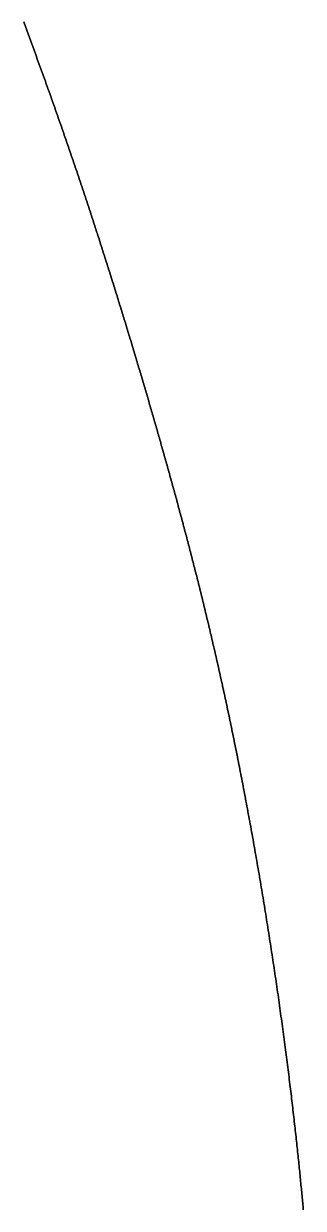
# Model space of a CAD drawing. Header units: inches. Extents: x 130170 to 284068, y 377793 to 804530.
# Drawn here: x 260211 to 260223.4, y 744769.1 to 744821.7 of the extents above; entities that cross this region are included whole.
import ezdxf

# ---------------------------------------------------------------- set-up
doc = ezdxf.new("R2010")
doc.units = ezdxf.units.IN
doc.header["$MEASUREMENT"] = 0
doc.layers.add('muni_il', color=7, linetype='Continuous')

msp = doc.modelspace()

# ---------------------------------------------------------------- linework, layer by layer
at = {"layer": 'muni_il'}
for points in [[(260223.439, 744769.049), (260223.432, 744769.124), (260223.425, 744769.199), (260223.418, 744769.275), (260223.411, 744769.351), (260223.404, 744769.428), (260223.396, 744769.505), (260223.389, 744769.583), (260223.382, 744769.662), (260223.374, 744769.741), (260223.367, 744769.821), (260223.359, 744769.901), (260223.351, 744769.982), (260223.343, 744770.063), (260223.335, 744770.145), (260223.327, 744770.228), (260223.319, 744770.311), (260223.311, 744770.395), (260223.302, 744770.479), (260223.294, 744770.563), (260223.285, 744770.649), (260223.277, 744770.735), (260223.268, 744770.821), (260223.259, 744770.908), (260223.25, 744770.996), (260223.241, 744771.084), (260223.232, 744771.172), (260223.223, 744771.262), (260223.213, 744771.351), (260223.204, 744771.442), (260223.194, 744771.533), (260223.185, 744771.624), (260223.175, 744771.716), (260223.165, 744771.809), (260223.155, 744771.902), (260223.145, 744771.996), (260223.135, 744772.09), (260223.124, 744772.185), (260223.114, 744772.28), (260223.103, 744772.376), (260223.093, 744772.472), (260223.082, 744772.569), (260223.071, 744772.666), (260223.06, 744772.764), (260223.049, 744772.863), (260223.038, 744772.962), (260223.026, 744773.061), (260223.015, 744773.161), (260223.003, 744773.262), (260222.992, 744773.363), (260222.98, 744773.464), (260222.968, 744773.566), (260222.956, 744773.669), (260222.944, 744773.772), (260222.932, 744773.875), (260222.919, 744773.979), (260222.907, 744774.084), (260222.894, 744774.189), (260222.882, 744774.294), (260222.869, 744774.4), (260222.856, 744774.506), (260222.843, 744774.613), (260222.83, 744774.72), (260222.816, 744774.828), (260222.803, 744774.936), (260222.789, 744775.044), (260222.776, 744775.153), (260222.762, 744775.262), (260222.748, 744775.372), (260222.734, 744775.482), (260222.72, 744775.593), (260222.706, 744775.703), (260222.691, 744775.815), (260222.677, 744775.926), (260222.662, 744776.038), (260222.648, 744776.151), (260222.633, 744776.263), (260222.618, 744776.376), (260222.603, 744776.489), (260222.588, 744776.603), (260222.573, 744776.717), (260222.557, 744776.831), (260222.542, 744776.946), (260222.526, 744777.061), (260222.511, 744777.176), (260222.495, 744777.292), (260222.479, 744777.407), (260222.463, 744777.523), (260222.447, 744777.64), (260222.431, 744777.756), (260222.414, 744777.873), (260222.398, 744777.99), (260222.382, 744778.107), (260222.365, 744778.225), (260222.348, 744778.342), (260222.331, 744778.46), (260222.315, 744778.578), (260222.298, 744778.696), (260222.28, 744778.815), (260222.263, 744778.933), (260222.246, 744779.052), (260222.229, 744779.171), (260222.211, 744779.29), (260222.194, 744779.409), (260222.176, 744779.529), (260222.158, 744779.648), (260222.14, 744779.768), (260222.122, 744779.887), (260222.104, 744780.007), (260222.086, 744780.127), (260222.068, 744780.247), (260222.05, 744780.366), (260222.031, 744780.487), (260222.013, 744780.606), (260221.995, 744780.727), (260221.976, 744780.847), (260221.957, 744780.967), (260221.939, 744781.087), (260221.92, 744781.207), (260221.901, 744781.328), (260221.882, 744781.448), (260221.863, 744781.568), (260221.844, 744781.688), (260221.825, 744781.808), (260221.805, 744781.928), (260221.786, 744782.048), (260221.767, 744782.168), (260221.747, 744782.288), (260221.728, 744782.408), (260221.708, 744782.528), (260221.689, 744782.648), (260221.669, 744782.767), (260221.649, 744782.887), (260221.63, 744783.006), (260221.61, 744783.125), (260221.59, 744783.244), (260221.57, 744783.364), (260221.55, 744783.482), (260221.53, 744783.601), (260221.51, 744783.72), (260221.49, 744783.838), (260221.47, 744783.956), (260221.449, 744784.075), (260221.429, 744784.193), (260221.409, 744784.31), (260221.388, 744784.428), (260221.368, 744784.545), (260221.348, 744784.662), (260221.327, 744784.779), (260221.307, 744784.896), (260221.286, 744785.013), (260221.266, 744785.129), (260221.245, 744785.245), (260221.224, 744785.361), (260221.204, 744785.476), (260221.183, 744785.592), (260221.162, 744785.707), (260221.142, 744785.822), (260221.121, 744785.936), (260221.1, 744786.05), (260221.079, 744786.165), (260221.059, 744786.278), (260221.038, 744786.392), (260221.017, 744786.505), (260220.996, 744786.618), (260220.975, 744786.73), (260220.954, 744786.843), (260220.933, 744786.955), (260220.912, 744787.067), (260220.891, 744787.178), (260220.87, 744787.289), (260220.85, 744787.4), (260220.829, 744787.51), (260220.808, 744787.62), (260220.787, 744787.73), (260220.766, 744787.839), (260220.745, 744787.949), (260220.724, 744788.057), (260220.703, 744788.166), (260220.682, 744788.274), (260220.661, 744788.382), (260220.64, 744788.489), (260220.619, 744788.596), (260220.598, 744788.703), (260220.577, 744788.809), (260220.556, 744788.915), (260220.535, 744789.021), (260220.514, 744789.126), (260220.493, 744789.231), (260220.472, 744789.336), (260220.451, 744789.44), (260220.43, 744789.544), (260220.409, 744789.647), (260220.388, 744789.75), (260220.367, 744789.853), (260220.346, 744789.955), (260220.325, 744790.057), (260220.304, 744790.159), (260220.284, 744790.26), (260220.263, 744790.361), (260220.242, 744790.462), (260220.221, 744790.562), (260220.2, 744790.662), (260220.179, 744790.761), (260220.159, 744790.861), (260220.138, 744790.959), (260220.117, 744791.058), (260220.096, 744791.156), (260220.075, 744791.253), (260220.055, 744791.351), (260220.034, 744791.447), (260220.013, 744791.544), (260219.993, 744791.64), (260219.972, 744791.736), (260219.951, 744791.831), (260219.931, 744791.927), (260219.91, 744792.021), (260219.889, 744792.116), (260219.869, 744792.21), (260219.848, 744792.304), (260219.828, 744792.397), (260219.807, 744792.49), (260219.787, 744792.583), (260219.766, 744792.675), (260219.746, 744792.767), (260219.725, 744792.859), (260219.705, 744792.95), (260219.685, 744793.041), (260219.664, 744793.132), (260219.644, 744793.222), (260219.623, 744793.312), (260219.603, 744793.402), (260219.583, 744793.491), (260219.562, 744793.58), (260219.542, 744793.669), (260219.522, 744793.758), (260219.502, 744793.846), (260219.481, 744793.934), (260219.461, 744794.021), (260219.441, 744794.108), (260219.421, 744794.195), (260219.401, 744794.282), (260219.38, 744794.368), (260219.36, 744794.454), (260219.34, 744794.54), (260219.32, 744794.626), (260219.3, 744794.711), (260219.28, 744794.796), (260219.26, 744794.881), (260219.24, 744794.965), (260219.22, 744795.049), (260219.2, 744795.133), (260219.179, 744795.217), (260219.16, 744795.3), (260219.139, 744795.384), (260219.12, 744795.466), (260219.1, 744795.549), (260219.08, 744795.632), (260219.06, 744795.714), (260219.04, 744795.796), (260219.02, 744795.878), (260219, 744795.959), (260218.98, 744796.041), (260218.96, 744796.122), (260218.94, 744796.203), (260218.92, 744796.283), (260218.9, 744796.364), (260218.88, 744796.444), (260218.861, 744796.524), (260218.841, 744796.604), (260218.821, 744796.684), (260218.801, 744796.764), (260218.781, 744796.843), (260218.761, 744796.922), (260218.741, 744797.001), (260218.721, 744797.08), (260218.702, 744797.159), (260218.682, 744797.238), (260218.662, 744797.316), (260218.642, 744797.394), (260218.622, 744797.473), (260218.602, 744797.55), (260218.582, 744797.628), (260218.562, 744797.706), (260218.542, 744797.784), (260218.523, 744797.861), (260218.503, 744797.938), (260218.483, 744798.016), (260218.463, 744798.093), (260218.443, 744798.17), (260218.423, 744798.246), (260218.403, 744798.323), (260218.383, 744798.4), (260218.363, 744798.476), (260218.343, 744798.553), (260218.323, 744798.629), (260218.303, 744798.705), (260218.283, 744798.782), (260218.263, 744798.858), (260218.243, 744798.934), (260218.223, 744799.01), (260218.203, 744799.085), (260218.183, 744799.161), (260218.163, 744799.237), (260218.143, 744799.312), (260218.123, 744799.388), (260218.103, 744799.464), (260218.082, 744799.539), (260218.062, 744799.614), (260218.042, 744799.69), (260218.022, 744799.765), (260218.002, 744799.84), (260217.982, 744799.915), (260217.961, 744799.991), (260217.941, 744800.066), (260217.921, 744800.141), (260217.901, 744800.216), (260217.88, 744800.291), (260217.86, 744800.366), (260217.839, 744800.441), (260217.819, 744800.515), (260217.799, 744800.59), (260217.778, 744800.665), (260217.758, 744800.74), (260217.737, 744800.815), (260217.717, 744800.89), (260217.696, 744800.964), (260217.676, 744801.039), (260217.655, 744801.114), (260217.635, 744801.189), (260217.614, 744801.263), (260217.593, 744801.338), (260217.573, 744801.413), (260217.552, 744801.488), (260217.531, 744801.562), (260217.51, 744801.637), (260217.49, 744801.712), (260217.469, 744801.787), (260217.448, 744801.861), (260217.427, 744801.936), (260217.406, 744802.011), (260217.385, 744802.085), (260217.364, 744802.16), (260217.343, 744802.235), (260217.322, 744802.31), (260217.301, 744802.384), (260217.28, 744802.459), (260217.259, 744802.534), (260217.238, 744802.609), (260217.217, 744802.684), (260217.196, 744802.758), (260217.175, 744802.833), (260217.153, 744802.908), (260217.132, 744802.983), (260217.111, 744803.058), (260217.09, 744803.133), (260217.068, 744803.208), (260217.047, 744803.282), (260217.026, 744803.357), (260217.004, 744803.432), (260216.983, 744803.507), (260216.961, 744803.582), (260216.94, 744803.657), (260216.918, 744803.732), (260216.897, 744803.807), (260216.875, 744803.882), (260216.853, 744803.957), (260216.832, 744804.032), (260216.81, 744804.107), (260216.788, 744804.183), (260216.767, 744804.258), (260216.745, 744804.333), (260216.723, 744804.408), (260216.701, 744804.483), (260216.679, 744804.558), (260216.658, 744804.634), (260216.636, 744804.709), (260216.614, 744804.784), (260216.592, 744804.859), (260216.57, 744804.934), (260216.548, 744805.01), (260216.526, 744805.085), (260216.504, 744805.16), (260216.482, 744805.236), (260216.46, 744805.311), (260216.438, 744805.386), (260216.415, 744805.461), (260216.393, 744805.537), (260216.371, 744805.612), (260216.349, 744805.687), (260216.327, 744805.763), (260216.304, 744805.838), (260216.282, 744805.913), (260216.26, 744805.989), (260216.237, 744806.064), (260216.215, 744806.139), (260216.193, 744806.215), (260216.17, 744806.29), (260216.148, 744806.366), (260216.125, 744806.441), (260216.103, 744806.516), (260216.08, 744806.592), (260216.058, 744806.667), (260216.035, 744806.742), (260216.013, 744806.818), (260215.99, 744806.893), (260215.968, 744806.968), (260215.945, 744807.044), (260215.922, 744807.119), (260215.9, 744807.194), (260215.877, 744807.27), (260215.854, 744807.345), (260215.831, 744807.42), (260215.809, 744807.496), (260215.786, 744807.571), (260215.763, 744807.646), (260215.74, 744807.721), (260215.718, 744807.797), (260215.695, 744807.872), (260215.672, 744807.947), (260215.649, 744808.022), (260215.626, 744808.097), (260215.603, 744808.172), (260215.58, 744808.248), (260215.557, 744808.323), (260215.534, 744808.398), (260215.511, 744808.473), (260215.488, 744808.548), (260215.465, 744808.623), (260215.442, 744808.698), (260215.419, 744808.773), (260215.396, 744808.848), (260215.373, 744808.923), (260215.35, 744808.998), (260215.327, 744809.073), (260215.304, 744809.148), (260215.281, 744809.223), (260215.257, 744809.298), (260215.234, 744809.372), (260215.211, 744809.447), (260215.188, 744809.522), (260215.165, 744809.597), (260215.141, 744809.671), (260215.118, 744809.746), (260215.095, 744809.821), (260215.071, 744809.895), (260215.048, 744809.97), (260215.025, 744810.045), (260215.002, 744810.119), (260214.978, 744810.194), (260214.955, 744810.268), (260214.931, 744810.343), (260214.908, 744810.417), (260214.885, 744810.492), (260214.861, 744810.566), (260214.838, 744810.641), (260214.814, 744810.715), (260214.791, 744810.789), (260214.767, 744810.864), (260214.744, 744810.938), (260214.72, 744811.012), (260214.697, 744811.087), (260214.673, 744811.161), (260214.649, 744811.235), (260214.626, 744811.309), (260214.602, 744811.384), (260214.578, 744811.458), (260214.555, 744811.532), (260214.531, 744811.606), (260214.507, 744811.68), (260214.484, 744811.754), (260214.46, 744811.828), (260214.436, 744811.902), (260214.412, 744811.976), (260214.388, 744812.051), (260214.364, 744812.125), (260214.34, 744812.199), (260214.317, 744812.273), (260214.293, 744812.347), (260214.269, 744812.42), (260214.245, 744812.495), (260214.221, 744812.568), (260214.197, 744812.642), (260214.173, 744812.716), (260214.149, 744812.79), (260214.125, 744812.864), (260214.1, 744812.938), (260214.076, 744813.012), (260214.052, 744813.086), (260214.028, 744813.16), (260214.004, 744813.234), (260213.979, 744813.308), (260213.955, 744813.382), (260213.931, 744813.456), (260213.906, 744813.53), (260213.882, 744813.604), (260213.858, 744813.678), (260213.833, 744813.752), (260213.809, 744813.826), (260213.784, 744813.9), (260213.76, 744813.974), (260213.735, 744814.048), (260213.71, 744814.122), (260213.686, 744814.196), (260213.661, 744814.27), (260213.636, 744814.344), (260213.611, 744814.419), (260213.587, 744814.493), (260213.562, 744814.567), (260213.537, 744814.641), (260213.512, 744814.716), (260213.487, 744814.79), (260213.462, 744814.864), (260213.437, 744814.939), (260213.412, 744815.013), (260213.387, 744815.087), (260213.362, 744815.162), (260213.337, 744815.236), (260213.311, 744815.311), (260213.286, 744815.386), (260213.261, 744815.46), (260213.235, 744815.535), (260213.21, 744815.61), (260213.184, 744815.684), (260213.159, 744815.759), (260213.133, 744815.834), (260213.108, 744815.909), (260213.082, 744815.984), (260213.056, 744816.059), (260213.031, 744816.134), (260213.005, 744816.209), (260212.979, 744816.285), (260212.953, 744816.36), (260212.927, 744816.435), (260212.901, 744816.511), (260212.875, 744816.586), (260212.849, 744816.662), (260212.822, 744816.737), (260212.796, 744816.813), (260212.77, 744816.889), (260212.744, 744816.965), (260212.717, 744817.04), (260212.691, 744817.116), (260212.664, 744817.192), (260212.638, 744817.269), (260212.611, 744817.345), (260212.584, 744817.421), (260212.557, 744817.497), (260212.531, 744817.574), (260212.504, 744817.65), (260212.477, 744817.727), (260212.45, 744817.804), (260212.423, 744817.88), (260212.396, 744817.957), (260212.368, 744818.034), (260212.341, 744818.111), (260212.314, 744818.188), (260212.287, 744818.265), (260212.259, 744818.343), (260212.232, 744818.42), (260212.204, 744818.497), (260212.176, 744818.575), (260212.149, 744818.653), (260212.121, 744818.73), (260212.093, 744818.808), (260212.065, 744818.886), (260212.037, 744818.964), (260212.009, 744819.042), (260211.981, 744819.121), (260211.953, 744819.199), (260211.925, 744819.277), (260211.897, 744819.356), (260211.868, 744819.434), (260211.84, 744819.513), (260211.811, 744819.592), (260211.783, 744819.671), (260211.754, 744819.75), (260211.726, 744819.829), (260211.697, 744819.908), (260211.668, 744819.987), (260211.639, 744820.067), (260211.61, 744820.146), (260211.581, 744820.226), (260211.552, 744820.305), (260211.523, 744820.385), (260211.494, 744820.465), (260211.465, 744820.545), (260211.435, 744820.625), (260211.406, 744820.705), (260211.376, 744820.785), (260211.347, 744820.866), (260211.317, 744820.946), (260211.288, 744821.027), (260211.258, 744821.107), (260211.228, 744821.188), (260211.198, 744821.269), (260211.169, 744821.35), (260211.139, 744821.43), (260211.109, 744821.511), (260211.078, 744821.593), (260211.048, 744821.674), (260211.018, 744821.755)], [(260211.018, 744821.755), (260211.048, 744821.674), (260211.078, 744821.593), (260211.109, 744821.511), (260211.139, 744821.43), (260211.169, 744821.35), (260211.198, 744821.269), (260211.228, 744821.188), (260211.258, 744821.107), (260211.288, 744821.027), (260211.317, 744820.946), (260211.347, 744820.866), (260211.376, 744820.785), (260211.406, 744820.705), (260211.435, 744820.625), (260211.465, 744820.545), (260211.494, 744820.465), (260211.523, 744820.385), (260211.552, 744820.305), (260211.581, 744820.226), (260211.61, 744820.146), (260211.639, 744820.067), (260211.668, 744819.987), (260211.697, 744819.908), (260211.726, 744819.829), (260211.754, 744819.75), (260211.783, 744819.671), (260211.811, 744819.592), (260211.84, 744819.513), (260211.868, 744819.434), (260211.897, 744819.356), (260211.925, 744819.277), (260211.953, 744819.199), (260211.981, 744819.121), (260212.009, 744819.042), (260212.037, 744818.964), (260212.065, 744818.886), (260212.093, 744818.808), (260212.121, 744818.73), (260212.149, 744818.653), (260212.176, 744818.575), (260212.204, 744818.497), (260212.232, 744818.42), (260212.259, 744818.343), (260212.287, 744818.265), (260212.314, 744818.188), (260212.341, 744818.111), (260212.368, 744818.034), (260212.396, 744817.957), (260212.423, 744817.88), (260212.45, 744817.804), (260212.477, 744817.727), (260212.504, 744817.65), (260212.531, 744817.574), (260212.557, 744817.497), (260212.584, 744817.421), (260212.611, 744817.345), (260212.638, 744817.269), (260212.664, 744817.192), (260212.691, 744817.116), (260212.717, 744817.04), (260212.744, 744816.965), (260212.77, 744816.889), (260212.796, 744816.813), (260212.822, 744816.737), (260212.849, 744816.662), (260212.875, 744816.586), (260212.901, 744816.511), (260212.927, 744816.435), (260212.953, 744816.36), (260212.979, 744816.285), (260213.005, 744816.209), (260213.031, 744816.134), (260213.056, 744816.059), (260213.082, 744815.984), (260213.108, 744815.909), (260213.133, 744815.834), (260213.159, 744815.759), (260213.184, 744815.684), (260213.21, 744815.61), (260213.235, 744815.535), (260213.261, 744815.46), (260213.286, 744815.386), (260213.311, 744815.311), (260213.337, 744815.236), (260213.362, 744815.162), (260213.387, 744815.087), (260213.412, 744815.013), (260213.437, 744814.939), (260213.462, 744814.864), (260213.487, 744814.79), (260213.512, 744814.716), (260213.537, 744814.641), (260213.562, 744814.567), (260213.587, 744814.493), (260213.611, 744814.419), (260213.636, 744814.344), (260213.661, 744814.27), (260213.686, 744814.196), (260213.71, 744814.122), (260213.735, 744814.048), (260213.76, 744813.974), (260213.784, 744813.9), (260213.809, 744813.826), (260213.833, 744813.752), (260213.858, 744813.678), (260213.882, 744813.604), (260213.906, 744813.53), (260213.931, 744813.456), (260213.955, 744813.382), (260213.979, 744813.308), (260214.004, 744813.234), (260214.028, 744813.16), (260214.052, 744813.086), (260214.076, 744813.012), (260214.1, 744812.938), (260214.125, 744812.864), (260214.149, 744812.79), (260214.173, 744812.716), (260214.197, 744812.642), (260214.221, 744812.568), (260214.245, 744812.495), (260214.269, 744812.42), (260214.293, 744812.347), (260214.317, 744812.273), (260214.34, 744812.199), (260214.364, 744812.125), (260214.388, 744812.051), (260214.412, 744811.976), (260214.436, 744811.902), (260214.46, 744811.828), (260214.484, 744811.754), (260214.507, 744811.68), (260214.531, 744811.606), (260214.555, 744811.532), (260214.578, 744811.458), (260214.602, 744811.384), (260214.626, 744811.309), (260214.649, 744811.235), (260214.673, 744811.161), (260214.697, 744811.087), (260214.72, 744811.012), (260214.744, 744810.938), (260214.767, 744810.864), (260214.791, 744810.789), (260214.814, 744810.715), (260214.838, 744810.641), (260214.861, 744810.566), (260214.885, 744810.492), (260214.908, 744810.417), (260214.931, 744810.343), (260214.955, 744810.268), (260214.978, 744810.194), (260215.002, 744810.119), (260215.025, 744810.045), (260215.048, 744809.97), (260215.071, 744809.895), (260215.095, 744809.821), (260215.118, 744809.746), (260215.141, 744809.671), (260215.165, 744809.597), (260215.188, 744809.522), (260215.211, 744809.447), (260215.234, 744809.372), (260215.257, 744809.298), (260215.281, 744809.223), (260215.304, 744809.148), (260215.327, 744809.073), (260215.35, 744808.998), (260215.373, 744808.923), (260215.396, 744808.848), (260215.419, 744808.773), (260215.442, 744808.698), (260215.465, 744808.623), (260215.488, 744808.548), (260215.511, 744808.473), (260215.534, 744808.398), (260215.557, 744808.323), (260215.58, 744808.248), (260215.603, 744808.172), (260215.626, 744808.097), (260215.649, 744808.022), (260215.672, 744807.947), (260215.695, 744807.872), (260215.718, 744807.797), (260215.74, 744807.721), (260215.763, 744807.646), (260215.786, 744807.571), (260215.809, 744807.496), (260215.831, 744807.42), (260215.854, 744807.345), (260215.877, 744807.27), (260215.9, 744807.194), (260215.922, 744807.119), (260215.945, 744807.044), (260215.968, 744806.968), (260215.99, 744806.893), (260216.013, 744806.818), (260216.035, 744806.742), (260216.058, 744806.667), (260216.08, 744806.592), (260216.103, 744806.516), (260216.125, 744806.441), (260216.148, 744806.366), (260216.17, 744806.29), (260216.193, 744806.215), (260216.215, 744806.139), (260216.237, 744806.064), (260216.26, 744805.989), (260216.282, 744805.913), (260216.304, 744805.838), (260216.327, 744805.763), (260216.349, 744805.687), (260216.371, 744805.612), (260216.393, 744805.537), (260216.415, 744805.461), (260216.438, 744805.386), (260216.46, 744805.311), (260216.482, 744805.236), (260216.504, 744805.16), (260216.526, 744805.085), (260216.548, 744805.01), (260216.57, 744804.934), (260216.592, 744804.859), (260216.614, 744804.784), (260216.636, 744804.709), (260216.658, 744804.634), (260216.679, 744804.558), (260216.701, 744804.483), (260216.723, 744804.408), (260216.745, 744804.333), (260216.767, 744804.258), (260216.788, 744804.183), (260216.81, 744804.107), (260216.832, 744804.032), (260216.853, 744803.957), (260216.875, 744803.882), (260216.897, 744803.807), (260216.918, 744803.732), (260216.94, 744803.657), (260216.961, 744803.582), (260216.983, 744803.507), (260217.004, 744803.432), (260217.026, 744803.357), (260217.047, 744803.282), (260217.068, 744803.208), (260217.09, 744803.133), (260217.111, 744803.058), (260217.132, 744802.983), (260217.153, 744802.908), (260217.175, 744802.833), (260217.196, 744802.758), (260217.217, 744802.684), (260217.238, 744802.609), (260217.259, 744802.534), (260217.28, 744802.459), (260217.301, 744802.384), (260217.322, 744802.31), (260217.343, 744802.235), (260217.364, 744802.16), (260217.385, 744802.085), (260217.406, 744802.011), (260217.427, 744801.936), (260217.448, 744801.861), (260217.469, 744801.787), (260217.49, 744801.712), (260217.51, 744801.637), (260217.531, 744801.562), (260217.552, 744801.488), (260217.573, 744801.413), (260217.593, 744801.338), (260217.614, 744801.263), (260217.635, 744801.189), (260217.655, 744801.114), (260217.676, 744801.039), (260217.696, 744800.964), (260217.717, 744800.89), (260217.737, 744800.815), (260217.758, 744800.74), (260217.778, 744800.665), (260217.799, 744800.59), (260217.819, 744800.515), (260217.839, 744800.441), (260217.86, 744800.366), (260217.88, 744800.291), (260217.901, 744800.216), (260217.921, 744800.141), (260217.941, 744800.066), (260217.961, 744799.991), (260217.982, 744799.915), (260218.002, 744799.84), (260218.022, 744799.765), (260218.042, 744799.69), (260218.062, 744799.614), (260218.082, 744799.539), (260218.103, 744799.464), (260218.123, 744799.388), (260218.143, 744799.312), (260218.163, 744799.237), (260218.183, 744799.161), (260218.203, 744799.085), (260218.223, 744799.01), (260218.243, 744798.934), (260218.263, 744798.858), (260218.283, 744798.782), (260218.303, 744798.705), (260218.323, 744798.629), (260218.343, 744798.553), (260218.363, 744798.476), (260218.383, 744798.4), (260218.403, 744798.323), (260218.423, 744798.246), (260218.443, 744798.17), (260218.463, 744798.093), (260218.483, 744798.016), (260218.503, 744797.938), (260218.523, 744797.861), (260218.542, 744797.784), (260218.562, 744797.706), (260218.582, 744797.628), (260218.602, 744797.55), (260218.622, 744797.473), (260218.642, 744797.394), (260218.662, 744797.316), (260218.682, 744797.238), (260218.702, 744797.159), (260218.721, 744797.08), (260218.741, 744797.001), (260218.761, 744796.922), (260218.781, 744796.843), (260218.801, 744796.764), (260218.821, 744796.684), (260218.841, 744796.604), (260218.861, 744796.524), (260218.88, 744796.444), (260218.9, 744796.364), (260218.92, 744796.283), (260218.94, 744796.203), (260218.96, 744796.122), (260218.98, 744796.041), (260219, 744795.959), (260219.02, 744795.878), (260219.04, 744795.796), (260219.06, 744795.714), (260219.08, 744795.632), (260219.1, 744795.549), (260219.12, 744795.466), (260219.139, 744795.384), (260219.16, 744795.3), (260219.179, 744795.217), (260219.2, 744795.133), (260219.22, 744795.049), (260219.24, 744794.965), (260219.26, 744794.881), (260219.28, 744794.796), (260219.3, 744794.711), (260219.32, 744794.626), (260219.34, 744794.54), (260219.36, 744794.454), (260219.38, 744794.368), (260219.401, 744794.282), (260219.421, 744794.195), (260219.441, 744794.108), (260219.461, 744794.021), (260219.481, 744793.934), (260219.502, 744793.846), (260219.522, 744793.758), (260219.542, 744793.669), (260219.562, 744793.58), (260219.583, 744793.491), (260219.603, 744793.402), (260219.623, 744793.312), (260219.644, 744793.222), (260219.664, 744793.132), (260219.685, 744793.041), (260219.705, 744792.95), (260219.725, 744792.859), (260219.746, 744792.767), (260219.766, 744792.675), (260219.787, 744792.583), (260219.807, 744792.49), (260219.828, 744792.397), (260219.848, 744792.304), (260219.869, 744792.21), (260219.889, 744792.116), (260219.91, 744792.021), (260219.931, 744791.927), (260219.951, 744791.831), (260219.972, 744791.736), (260219.993, 744791.64), (260220.013, 744791.544), (260220.034, 744791.447), (260220.055, 744791.351), (260220.075, 744791.253), (260220.096, 744791.156), (260220.117, 744791.058), (260220.138, 744790.959), (260220.159, 744790.861), (260220.179, 744790.761), (260220.2, 744790.662), (260220.221, 744790.562), (260220.242, 744790.462), (260220.263, 744790.361), (260220.284, 744790.26), (260220.304, 744790.159), (260220.325, 744790.057), (260220.346, 744789.955), (260220.367, 744789.853), (260220.388, 744789.75), (260220.409, 744789.647), (260220.43, 744789.544), (260220.451, 744789.44), (260220.472, 744789.336), (260220.493, 744789.231), (260220.514, 744789.126), (260220.535, 744789.021), (260220.556, 744788.915), (260220.577, 744788.809), (260220.598, 744788.703), (260220.619, 744788.596), (260220.64, 744788.489), (260220.661, 744788.382), (260220.682, 744788.274), (260220.703, 744788.166), (260220.724, 744788.057), (260220.745, 744787.949), (260220.766, 744787.839), (260220.787, 744787.73), (260220.808, 744787.62), (260220.829, 744787.51), (260220.85, 744787.4), (260220.87, 744787.289), (260220.891, 744787.178), (260220.912, 744787.067), (260220.933, 744786.955), (260220.954, 744786.843), (260220.975, 744786.73), (260220.996, 744786.618), (260221.017, 744786.505), (260221.038, 744786.392), (260221.059, 744786.278), (260221.079, 744786.165), (260221.1, 744786.05), (260221.121, 744785.936), (260221.142, 744785.822), (260221.162, 744785.707), (260221.183, 744785.592), (260221.204, 744785.476), (260221.224, 744785.361), (260221.245, 744785.245), (260221.266, 744785.129), (260221.286, 744785.013), (260221.307, 744784.896), (260221.327, 744784.779), (260221.348, 744784.662), (260221.368, 744784.545), (260221.388, 744784.428), (260221.409, 744784.31), (260221.429, 744784.193), (260221.449, 744784.075), (260221.47, 744783.956), (260221.49, 744783.838), (260221.51, 744783.72), (260221.53, 744783.601), (260221.55, 744783.482), (260221.57, 744783.364), (260221.59, 744783.244), (260221.61, 744783.125), (260221.63, 744783.006), (260221.649, 744782.887), (260221.669, 744782.767), (260221.689, 744782.648), (260221.708, 744782.528), (260221.728, 744782.408), (260221.747, 744782.288), (260221.767, 744782.168), (260221.786, 744782.048), (260221.805, 744781.928), (260221.825, 744781.808), (260221.844, 744781.688), (260221.863, 744781.568), (260221.882, 744781.448), (260221.901, 744781.328), (260221.92, 744781.207), (260221.939, 744781.087), (260221.957, 744780.967), (260221.976, 744780.847), (260221.995, 744780.727), (260222.013, 744780.606), (260222.031, 744780.487), (260222.05, 744780.366), (260222.068, 744780.247), (260222.086, 744780.127), (260222.104, 744780.007), (260222.122, 744779.887), (260222.14, 744779.768), (260222.158, 744779.648), (260222.176, 744779.529), (260222.194, 744779.409), (260222.211, 744779.29), (260222.229, 744779.171), (260222.246, 744779.052), (260222.263, 744778.933), (260222.28, 744778.815), (260222.298, 744778.696), (260222.315, 744778.578), (260222.331, 744778.46), (260222.348, 744778.342), (260222.365, 744778.225), (260222.382, 744778.107), (260222.398, 744777.99), (260222.414, 744777.873), (260222.431, 744777.756), (260222.447, 744777.64), (260222.463, 744777.523), (260222.479, 744777.407), (260222.495, 744777.292), (260222.511, 744777.176), (260222.526, 744777.061), (260222.542, 744776.946), (260222.557, 744776.831), (260222.573, 744776.717), (260222.588, 744776.603), (260222.603, 744776.489), (260222.618, 744776.376), (260222.633, 744776.263), (260222.648, 744776.151), (260222.662, 744776.038), (260222.677, 744775.926), (260222.691, 744775.815), (260222.706, 744775.703), (260222.72, 744775.593), (260222.734, 744775.482), (260222.748, 744775.372), (260222.762, 744775.262), (260222.776, 744775.153), (260222.789, 744775.044), (260222.803, 744774.936), (260222.816, 744774.828), (260222.83, 744774.72), (260222.843, 744774.613), (260222.856, 744774.506), (260222.869, 744774.4), (260222.882, 744774.294), (260222.894, 744774.189), (260222.907, 744774.084), (260222.919, 744773.979), (260222.932, 744773.875), (260222.944, 744773.772), (260222.956, 744773.669), (260222.968, 744773.566), (260222.98, 744773.464), (260222.992, 744773.363), (260223.003, 744773.262), (260223.015, 744773.161), (260223.026, 744773.061), (260223.038, 744772.962), (260223.049, 744772.863), (260223.06, 744772.764), (260223.071, 744772.666), (260223.082, 744772.569), (260223.093, 744772.472), (260223.103, 744772.376), (260223.114, 744772.28), (260223.124, 744772.185), (260223.135, 744772.09), (260223.145, 744771.996), (260223.155, 744771.902), (260223.165, 744771.809), (260223.175, 744771.716), (260223.185, 744771.624), (260223.194, 744771.533), (260223.204, 744771.442), (260223.213, 744771.351), (260223.223, 744771.262), (260223.232, 744771.172), (260223.241, 744771.084), (260223.25, 744770.996), (260223.259, 744770.908), (260223.268, 744770.821), (260223.277, 744770.735), (260223.285, 744770.649), (260223.294, 744770.563), (260223.302, 744770.479), (260223.311, 744770.395), (260223.319, 744770.311), (260223.327, 744770.228), (260223.335, 744770.145), (260223.343, 744770.063), (260223.351, 744769.982), (260223.359, 744769.901), (260223.367, 744769.821), (260223.374, 744769.741), (260223.382, 744769.662), (260223.389, 744769.583), (260223.396, 744769.505), (260223.404, 744769.428), (260223.411, 744769.351), (260223.418, 744769.275), (260223.425, 744769.199), (260223.432, 744769.124), (260223.439, 744769.049)]]:
    msp.add_lwpolyline(points, dxfattribs=at)

doc.saveas('drawing.dxf')
